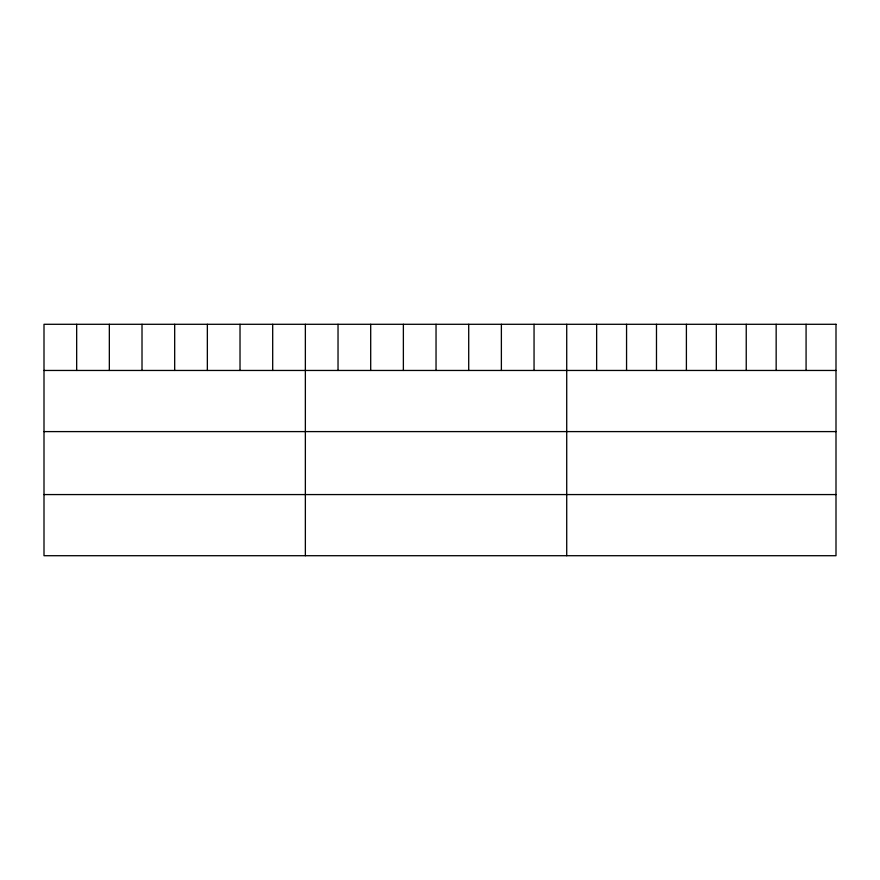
<?xml version="1.0" encoding="UTF-8"?>
<svg xmlns="http://www.w3.org/2000/svg" width="880" height="880" viewBox="0 0 880 880"><rect width="100%" height="100%" fill="white"/><g stroke="black" fill="none" stroke-linecap="round" stroke-linejoin="round"><path stroke-width="1.32" d="M44 370.458L836 370.458M44 431.596L836 431.596M44 494.571L836 494.571M806.08 324.291L806.08 370.458M776.16 324.291L776.16 370.458M746.24 324.291L746.24 370.458M716.32 324.291L716.32 370.458M686.4 324.291L686.4 370.458M656.48 324.291L656.48 370.458M626.56 324.291L626.56 370.458M596.64 324.291L596.64 370.458M566.72 324.291L566.72 555.709M534.05 324.291L534.05 370.458M501.38 324.291L501.38 370.458M468.71 324.291L468.71 370.458M436.04 324.291L436.04 370.458M403.37 324.291L403.37 370.458M370.7 324.291L370.7 370.458M338.03 324.291L338.03 370.458M305.36 324.291L305.36 555.709M272.69 324.291L272.69 370.458M240.02 324.291L240.02 370.458M207.35 324.291L207.35 370.458M174.68 324.291L174.68 370.458M142.01 324.291L142.01 370.458M109.34 324.291L109.34 370.458M76.67 324.291L76.67 370.458M836 324.291L44 324.291L44 555.709L836 555.709L836 324.291"/></g></svg>
